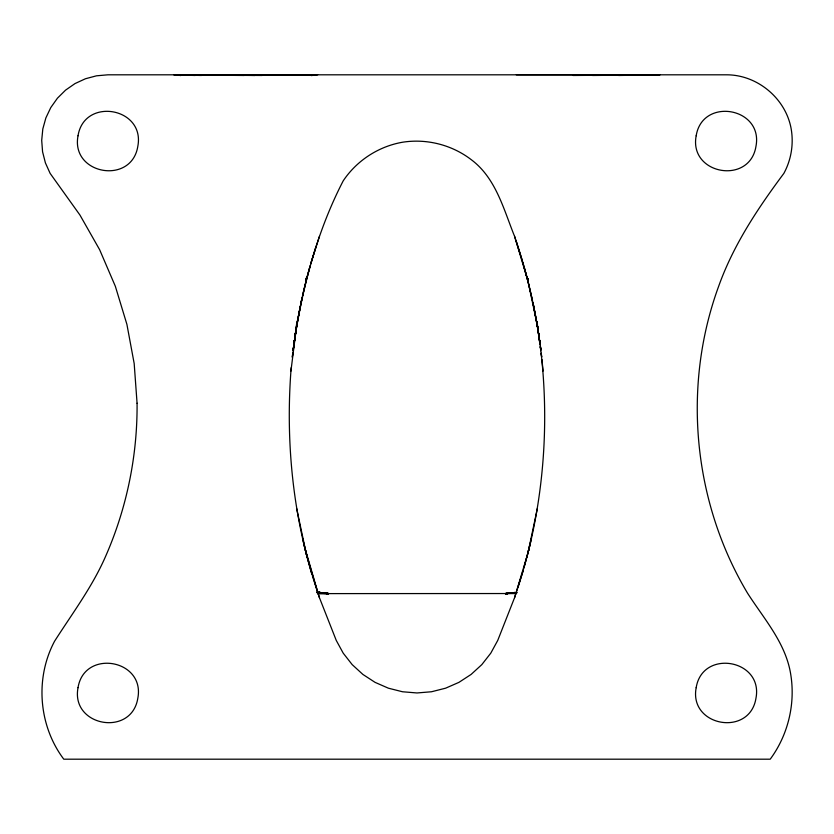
<?xml version="1.0" encoding="UTF-8"?>
<svg xmlns="http://www.w3.org/2000/svg" width="834" height="834" viewBox="0 0 834 834"><rect width="100%" height="100%" fill="white"/><g stroke="black" fill="none" stroke-linecap="round" stroke-linejoin="round"><path stroke-width="1.25" d="M537.336 322.831L537.325 325.427C549.033 397.787 546.823 472.294 530.236 543.716M537.179 321.872L537.68 327.512L532.957 302.45L538.41 332.37M522.73 261.939L527.995 281.131L528.016 278.525L527.995 281.131L532.446 300.25M291.233 367.575L290.93 371.057C285.895 439.341 292.327 508.677 311.926 574.376L304.796 547.99M290.93 371.057L296.664 325.427L300.24 306.797M292.286 357.181L292.797 352.657M293.391 347.663L293.193 349.331L293.558 346.808M293.964 343.347L293.933 340.825M292.327 357.056L292.849 353.262M293.203 350.728L293.724 346.934M294.068 344.411L296.664 325.427L302.002 297.999L300.74 304.285M293.068 351.041C296.706 322.039 302.262 293.234 310.342 265.129M293.922 344.296C302.221 287.918 316.951 231.612 343.212 180.842C356.733 160.587 378.521 146.409 402.509 142.239C426.56 138.423 451.757 144.782 471.106 159.565C495.928 177.965 503.59 209.24 514.599 236.397L522.407 260.781M294.85 337.78L296.748 322.841M294.861 337.697L295.601 332.714L294.882 336.185M294.829 337.551L297.728 319.359M537.336 508.573L527.818 553.557L523.648 568.882M302.565 295.632L306.214 280.443M531.456 538.42L527.818 553.557L514.599 597.603L497.752 640.397L490.788 653.158L481.823 664.615L471.106 674.435L458.919 682.368L445.596 688.196L431.491 691.761L417 692.96L402.509 691.761L388.404 688.196L375.081 682.368L362.894 674.435L352.177 664.615L343.212 653.158L336.248 640.397L319.401 597.603L312.312 575.575M529.204 547.98L527.818 553.557L529.986 544.769L524.002 567.568M309.998 266.432L305.724 282.246L305.661 278.358M316.076 246.322L310.665 263.961L319.401 236.397M517.924 587.699L523.335 570.06L514.599 597.603M540.067 340.825L539.952 342.649L539.577 340.189M317.66 593.579L319.537 592.442L328.69 593.61L317.66 593.579L328.69 593.61L320.308 592.849M513.348 593.026L514.849 592.505L505.31 593.61L505.873 593.61L507.906 593.537L326.094 593.61M311.176 75.581L317.66 74.81M517.08 592.557L505.31 593.61L514.891 592.755L510.523 593.339M512.42 593.151L514.891 592.755L510.689 593.349L514.891 592.765M515.245 593.13L505.31 593.61L514.849 592.505M507.708 593.537L505.31 593.61L507.52 593.527M505.31 593.61L507.374 593.537M592.526 75.477L659.84 74.81L516.34 74.81M573.166 75.477L659.84 74.81L618.62 75.477M316.941 592.453L328.575 593.61L319.172 592.39L323.311 593.349L321.111 593.078M319.62 593.245L328.69 593.61L319.172 592.39M507.093 593.579L516.34 593.579L514.484 592.557L516.84 592.849M313.553 75.091L174.16 74.81L195.146 75.477M262.126 75.477L174.16 74.81L201.463 75.467M254.839 75.477L174.16 74.81L244.153 75.477M326.532 593.547L328.69 593.61L321.486 593.141L324.374 593.422M326.48 593.527L328.69 593.61M320.652 593.026L324.27 593.433L320.402 592.922M316.993 592.046L326.907 593.579M178.267 75.091L180.634 75.581M514.599 236.397L527.995 281.131M319.401 597.603L304.202 545.572M516.34 241.526C526.421 272.958 534.552 305.025 539.202 337.728M317.66 592.474L306.182 553.557L302.544 538.42M523.992 266.567L527.818 280.443L537.336 325.427L540.078 344.275M306.578 555.11L296.664 508.573M538.649 333.579L539.118 335.987M538.608 333.652L539.181 337.509M539.567 340.084L539.952 342.649M540.442 346.788L540.807 349.3L540.38 345.974M540.046 344.525L537.336 325.427L539.932 344.411M540.401 347.069L540.766 349.613M540.286 346.934L540.797 350.728M541.151 353.262L541.673 357.056L541.308 353.428M541.964 359.6L543.07 371.057M137.068 403.229C137.516 456.406 126.507 509.365 104.896 557.956C91.604 587.803 72.037 613.855 54.564 641.242C34.851 678.23 38.562 725.716 63.78 759.19L770.22 759.19C787.942 735.192 795.48 704.344 790.809 674.894C786.076 643.41 764.142 619.089 747.577 593.224C692.908 501.787 682.035 386.319 718.658 286.281C733.44 244.894 757.814 208.354 783.877 173.368C791.205 159.867 793.801 144.084 791.185 128.947C785.826 98.37 757.116 74.507 726.07 74.81L107.93 74.81L96.504 75.811L85.422 78.761L75.008 83.577L65.594 90.114L57.442 98.183L50.801 107.534L45.88 117.896L42.815 128.947L41.7 140.362L42.576 151.798L45.411 162.911L50.123 173.368L79.96 215.078L99.632 249.7L115.342 286.281L126.904 324.374L134.18 363.52L137.068 403.229M78.031 135.775C70.536 174.567 131.595 185.325 137.818 146.315C145.314 107.523 84.255 96.754 78.031 135.775M78.031 687.685C70.536 726.477 131.595 737.246 137.818 698.225C145.314 659.433 84.255 648.675 78.031 687.685M696.181 135.775C688.686 174.567 749.745 185.325 755.969 146.315C763.464 107.523 702.405 96.754 696.181 135.775M696.181 687.685C688.686 726.477 749.745 737.246 755.969 698.225C763.464 659.433 702.405 648.675 696.181 687.685M294.485 340.251L293.943 343.952L294.496 340.189M319.537 592.442L317.233 592.776L319.537 592.442"/></g></svg>
